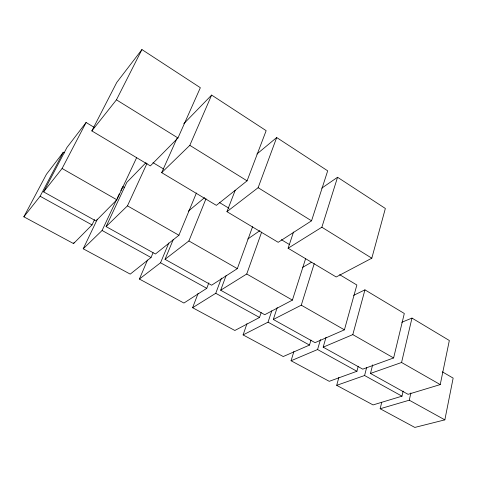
<?xml version="1.0" encoding="UTF-8"?>
<svg xmlns="http://www.w3.org/2000/svg" width="477" height="477" viewBox="0 0 477 477"><rect width="100%" height="100%" fill="white"/><g stroke="black" fill="none" stroke-linecap="round" stroke-linejoin="round"><path stroke-width="0.72" d="M381.737 402.23L380.163 408.747L414.835 427.428L444.85 419.855L453.15 378.112L442.304 371.821M372.632 364.893L370.474 373.437L408.073 394.324L440.235 384.581L449.334 340.506L411.979 318.087L401.747 322.291M380.163 408.747L409.272 400.197L410.894 392.947M338.855 377.444L336.702 385.338L373.062 404.925L401.98 396.166L403.143 391.086M370.474 373.437L401.568 362.484L411.979 318.087M326.024 337.275L323.173 347.167L362.758 369.156L393.62 357.947L404.311 313.484L364.947 289.861L353.612 295.352M336.702 385.338L364.589 375.512L366.616 367.6M293.904 351.513L291.065 360.755L329.249 381.32L356.921 371.273L358.239 366.235M293.516 232.019L288.108 248.237L336.202 276.988L371.81 258.194L385.356 208.479L337.555 177.271L321.736 188.147M323.173 347.167L352.807 334.621L364.947 289.861M277.209 307.564L273.309 319.471L315.047 342.653L344.418 329.828L356.868 285.007L339.612 274.651M291.065 360.755L317.575 349.534L320.484 339.558M246.973 323.644L243.097 334.914L283.237 356.54L309.495 345.074L310.986 340.077M273.309 319.471L301.279 305.179L314.23 263.602M288.108 248.237L321.862 227.219L337.555 177.271M226.062 275.664L220.672 290.231L264.735 314.707L292.407 300.105L305.668 258.48M235.197 190.335L226.951 211.681L278.186 242.31L311.541 220.815L327.687 170.832L276.69 137.543L256.888 154.053M243.097 334.914L268.038 322.166L271.765 310.861M198.14 293.313L192.601 307.713L234.857 330.478L259.518 317.461L261.163 312.59M220.672 290.231L246.734 274.007L261.652 232.102M173.33 239.394L165.024 259.321L211.615 285.204L237.331 268.634L252.589 226.682M226.951 211.681L258.129 187.694L276.69 137.543M192.601 307.713L215.765 293.289L221.411 278.139M147.536 260.037L139.385 279.045L183.931 303.038L206.774 288.323L208.872 282.807M176.949 138.402L161.673 172.656L216.367 205.354L247.074 180.843L266.154 130.662L211.633 95.072L183.758 123.77M165.024 259.321L188.898 240.957L206.016 198.706M145.974 162.657L126.804 182.393L106.097 226.593L155.436 253.997L178.917 235.25L196.423 192.97M139.385 279.045L160.54 262.773L168.822 242.996M97.332 219.229L83.219 248.791L130.239 274.12L151.024 257.52L153.069 252.744M161.673 172.656L189.822 145.336L211.633 95.072M177.963 137.978L200.352 87.708L141.931 49.572L116.728 82.485L91.84 130.913L150.362 165.895L177.963 137.978L116.448 99.83L91.84 130.913M106.097 226.593L127.466 205.849L147.017 163.367M83.219 248.791L102.09 230.48L116.466 199.905M117.086 198.575L119.274 193.918M120.836 190.597L122.714 186.608L124.646 187.723M94.386 127.472L86.093 122.494L66.941 147.506L43.592 191.873L95.937 220.946L116.859 199.785L136.541 157.893M64.622 152.938L63.346 152.199L46.43 174.29L23.85 216.808L73.553 243.586L92.013 224.917L94.565 219.593M73.553 243.586L74.197 242.262M116.448 99.83L141.931 49.572M43.592 191.873L62.093 168.494L86.093 122.494M23.85 216.808L40.128 196.25L63.346 152.199M188.379 211.15L204.603 197.633M247.748 239.025L259.864 230.689M302.686 267.341L311.535 262.255M40.128 196.25L92.013 224.917M102.09 230.48L151.024 257.52M160.54 262.773L206.774 288.323M215.765 293.289L259.518 317.461M268.038 322.166L309.495 345.074M317.575 349.534L356.921 371.273M364.589 375.512L401.98 396.166M409.272 400.197L444.85 419.855M62.093 168.494L116.859 199.785M127.466 205.849L178.917 235.25M188.898 240.957L237.331 268.634M246.734 274.007L292.407 300.105M301.279 305.179L344.418 329.828M352.807 334.621L393.62 357.947M401.568 362.484L440.235 384.581M152.986 162.645L163.724 169.091M219.492 202.558L229.038 208.288M281.341 239.681L289.611 244.647M189.822 145.336L247.074 180.843M258.129 187.694L311.541 220.815M321.862 227.219L371.81 258.194"/></g></svg>
